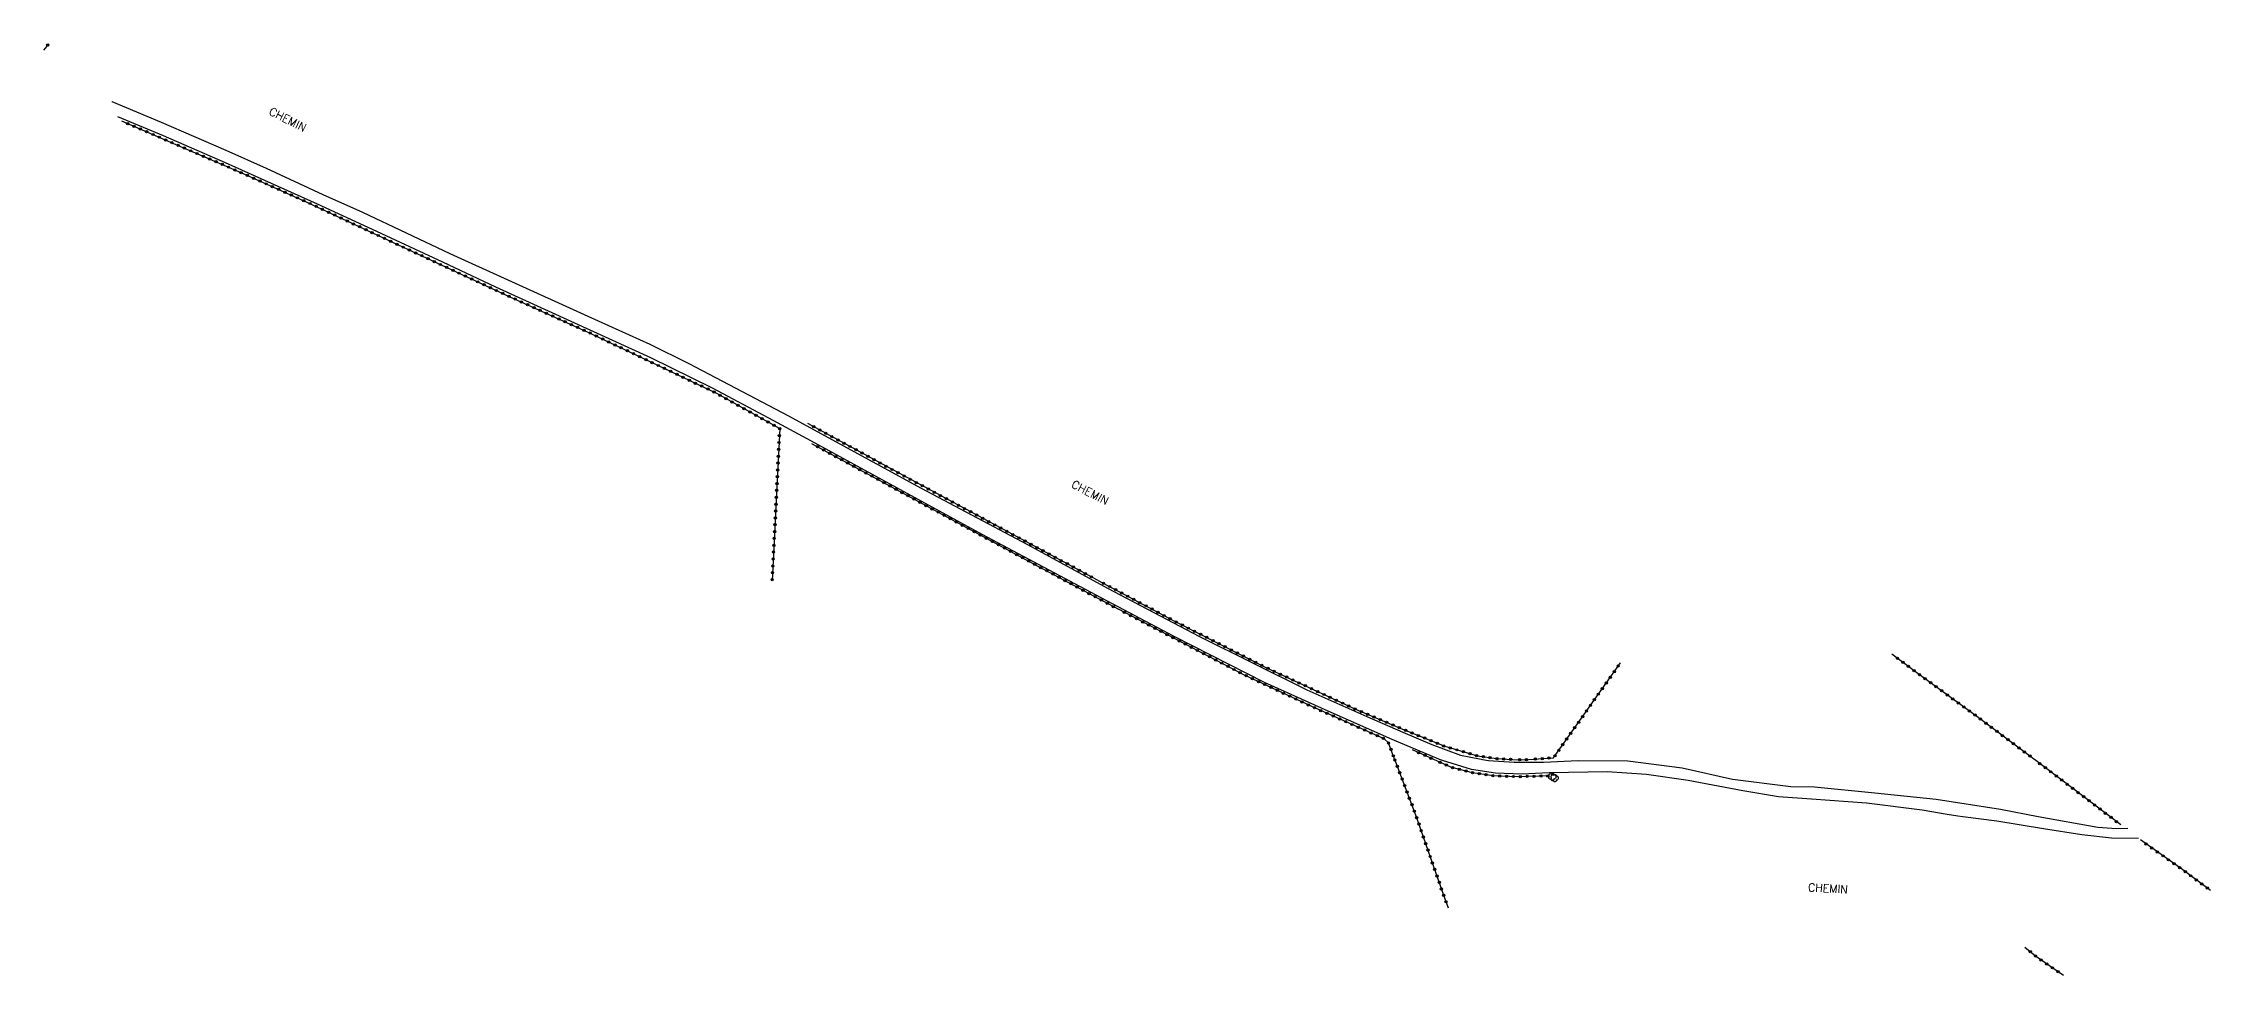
# Model space of a CAD drawing. Header units: millimetres. Extents: x 268000 to 269001, y 118998 to 120000.
# Drawn here: x 268526.1 to 269000, y 119623.7 to 119827.5 of the extents above; entities that cross this region are included whole.
import ezdxf
from ezdxf.enums import TextEntityAlignment as Align

# ---------------------------------------------------------------- set-up
doc = ezdxf.new("R2010")
doc.units = ezdxf.units.MM
doc.layers.get('0').update_dxf_attribs({"linetype": 'CONTINUOUS'})
for name, color, linetype in [('W0071', 7, 'CONTINUOUS'), ('W0300', 7, 'CONTINUOUS'), ('W0323', 7, 'CONTINUOUS'), ('W0989', 7, 'CONTINUOUS')]:
    doc.layers.add(name, color=color, linetype=linetype)
doc.styles.get("Standard").update_dxf_attribs({"font": 'romans.shx', "width": 0.85})

# ---------------------------------------------------------------- blocks, each defined once
blk = doc.blocks.new('T300')
for p, q in [((-0.8, 0.51), (-0.86, 0.34)), ((-0.86, 0.34), (-0.86, 0.17)), ((-0.86, 0.17), (-0.74, 0.06)), ((-0.69, 0.63), (-0.8, 0.51)), ((-0.8, -0.06), (-0.74, 0.06)), ((-0.74, 0.06), (-0.69, 0.11)), ((-0.57, 0.69), (-0.69, 0.63)), ((-0.46, 0.69), (-0.57, 0.69)), ((-0.29, 0.63), (-0.46, 0.69)), ((-0.29, 0.63), (-0.17, 0.74)), ((-0.23, 0.57), (-0.29, 0.63)), ((-0.17, 0.74), (-0.06, 0.8)), ((-0.06, 0.8), (0.06, 0.8)), ((0.06, 0.8), (0.23, 0.74)), ((0.23, 0.74), (0.34, 0.63)), ((0.34, 0.63), (0.4, 0.51)), ((0.46, 0.46), (0.34, 0.46)), ((0.4, 0.51), (0.4, 0.46)), ((0.57, 0.4), (0.46, 0.46)), ((0.57, 0.4), (0.69, 0.29)), ((0.69, 0.29), (0.74, 0.17)), ((0.74, 0.06), (0.69, -0.17)), ((0.74, 0.17), (0.74, 0.06)), ((-0.8, -0.17), (-0.8, -0.06)), ((-0.8, -0.23), (-0.8, -0.17)), ((-0.74, -0.34), (-0.8, -0.23)), ((-0.69, -0.4), (-0.74, -0.34)), ((-0.51, -0.46), (-0.69, -0.4)), ((-0.4, -0.46), (-0.51, -0.46)), ((-0.4, -0.46), (-0.34, -0.46)), ((-0.34, -0.46), (-0.34, -0.4)), ((-0.34, -0.51), (-0.34, -0.46)), ((-0.29, -0.63), (-0.34, -0.51)), ((-0.17, -0.74), (-0.29, -0.63)), ((-0.06, -0.8), (-0.17, -0.74)), ((0.06, -0.8), (-0.06, -0.8)), ((0.17, -0.74), (0.06, -0.8)), ((0.23, -0.69), (0.17, -0.74)), ((0.29, -0.46), (0.23, -0.46)), ((0.29, -0.63), (0.23, -0.69)), ((0.46, -0.4), (0.29, -0.46)), ((0.34, -0.51), (0.29, -0.63)), ((0.34, -0.51), (0.34, -0.46)), ((0.57, -0.34), (0.46, -0.4)), ((0.63, -0.29), (0.57, -0.34)), ((0.69, -0.17), (0.63, -0.29))]:
    blk.add_line(p, q)
blk = doc.blocks.new('t323o')
at = {"color": 0, "linetype": 'Continuous'}
for radius in [0.25, 0.15]:
    blk.add_circle((0, 0), radius, dxfattribs=at)

msp = doc.modelspace()

# ---------------------------------------------------------------- linework, layer by layer
at = {"layer": 'W0071'}
for points in [[(268541.08, 119814.83), (268541.08, 119814.83), (268551.86, 119810.3), (268565.96, 119804.16), (268574.82, 119800.28), (268587.18, 119794.51), (268595.85, 119790.62), (268615, 119781.59), (268627.62, 119775.82), (268645.15, 119767.93), (268658.73, 119761.79), (268667.21, 119757.58), (268689.03, 119746.13), (268699.27, 119740.46), (268718.05, 119730.27), (268741.29, 119718), (268758.78, 119708.43), (268778.87, 119697.9), (268802.39, 119686.2), (268815.51, 119680.41), (268823.39, 119676.96), (268829.72, 119674.29), (268835.93, 119671.89), (268840.45, 119671.07), (268840.81, 119671)], [(268831.4, 119671), (268831.24, 119671.07), (268820.99, 119675.35), (268807.03, 119681.53), (268793.14, 119687.78), (268773.37, 119697.85), (268757.39, 119706.29), (268731.36, 119720.2), (268694.05, 119740.59), (268684.73, 119745.56), (268672.42, 119752.17), (268658.9, 119758.76), (268641.49, 119766.73), (268625, 119774.25), (268613.42, 119779.71), (268598.08, 119786.86), (268586.05, 119792.37), (268565.93, 119801.4), (268552.35, 119807.28), (268542.35, 119811.49)], [(268984.21, 119653.73), (268978.33, 119653.75), (268971.8, 119654.48), (268963.45, 119655.79), (268953.24, 119657.5), (268945.8, 119658.42), (268944.75, 119658.59), (268942.36, 119658.98), (268936.94, 119659.87), (268924.78, 119661.45), (268912.69, 119662.32), (268905.51, 119662.85), (268897.69, 119664.1), (268885.72, 119666.4), (268876.61, 119667.71), (268868.07, 119668.31), (268855.39, 119668.09), (268849.37, 119667.78), (268843.61, 119667.99), (268838.38, 119668.78), (268832.04, 119670.73), (268831.4, 119671)], [(268840.81, 119671), (268842.07, 119670.77), (268847.7, 119670.37), (268854.1, 119670.42), (268861.73, 119670.79), (268872.54, 119670.7), (268884.44, 119669.18), (268895.43, 119666.69), (268908.17, 119665.11), (268913.41, 119664.97), (268926.54, 119663.71), (268939.99, 119662.32), (268954.02, 119660.15), (268962.3, 119658.51), (268975.36, 119656.21), (268979.43, 119655.88), (268981.89, 119655.94)]]:
    msp.add_lwpolyline(points, dxfattribs=at)
at = {"layer": 'W0323'}
for points in [[(268527.18, 119827.34), (268526.08, 119826.03)], [(268543.17, 119810.59), (268554.54, 119805.67), (268569.29, 119799.29), (268583.71, 119792.84), (268604.61, 119783.05), (268628.1, 119772.14), (268645.95, 119764.05), (268673.26, 119751.07), (268687.12, 119743.32), (268686.08, 119723.04), (268685.44, 119710.1)], [(268756.57, 119710.2), (268711.31, 119734.56), (268693.24, 119744.44)], [(268694.06, 119740.08), (268724.44, 119723.59), (268742.76, 119713.71), (268761.15, 119703.82)], [(268756.57, 119710.2), (268773.43, 119701.24), (268793.27, 119691.16), (268812.98, 119681.99), (268822.8, 119677.83), (268832.56, 119673.86), (268839.67, 119671.77), (268843.87, 119671.18), (268846.07, 119671.07), (268847.39, 119671)], [(268821.58, 119671), (268821.55, 119671.07), (268820.21, 119674.62), (268819.24, 119675.53), (268803.28, 119682.62), (268788.61, 119689.52), (268761.15, 119703.82)], [(268961.45, 119671), (268961.36, 119671.07), (268960.96, 119671.37), (268948.89, 119680.39), (268935.78, 119689.93), (268930.32, 119694.01)], [(268850.84, 119671), (268851.9, 119671.07), (268856.29, 119671.34), (268870.96, 119692.13)], [(268833.33, 119638.46), (268832.22, 119641.48), (268826.18, 119658.83), (268821.58, 119671)], [(268830.11, 119671), (268829.96, 119671.07), (268825.44, 119673.1)], [(268855.44, 119667.4), (268848.52, 119667.22), (268843.09, 119667.43), (268838.56, 119668.08), (268833.84, 119669.32), (268830.11, 119671)], [(268847.39, 119671), (268849.3, 119670.9), (268850.84, 119671)], [(268980.33, 119656.7), (268961.45, 119671)], [(269000, 119642.35), (268993.89, 119646.83), (268984.66, 119653.39)], [(268967.84, 119623.73), (268961.7, 119628.02), (268959.37, 119629.91)]]:
    msp.add_lwpolyline(points, dxfattribs=at)

# ---------------------------------------------------------------- block references
at = {"layer": 'W0300', "rotation": 359.9999899820874}
for p in [(268856.09, 119667.15), (268856.61, 119666.89)]:
    msp.add_blockref('T300', p, dxfattribs=at)
at = {"layer": 'W0323'}
for p, rotation in [((268527.04, 119827.18), 230.1938865351374), ((268544.54, 119809.99), 336.6304067951805), ((268545.92, 119809.4), 336.6304067951805), ((268547.3, 119808.8), 336.6304067951805), ((268548.67, 119808.21), 336.6304067951805), ((268550.05, 119807.61), 336.6304067951805), ((268551.43, 119807.02), 336.6304067951805), ((268552.81, 119806.42), 336.6304067951805), ((268554.18, 119805.83), 336.6304067951805), ((268555.56, 119805.23), 336.5907194332195), ((268556.94, 119804.64), 336.5907194332195), ((268558.31, 119804.04), 336.5907194332195), ((268559.69, 119803.45), 336.5907194332195), ((268561.07, 119802.85), 336.5907194332195), ((268562.44, 119802.25), 336.5907194332195), ((268563.82, 119801.66), 336.5907194332195), ((268565.19, 119801.06), 336.5907194332195), ((268566.57, 119800.47), 336.5907194332195), ((268567.95, 119799.87), 336.5907194332195), ((268569.32, 119799.27), 335.8968946178737), ((268570.69, 119798.66), 335.8968946178737), ((268572.06, 119798.05), 335.8968946178737), ((268573.43, 119797.44), 335.8968946178737), ((268574.8, 119796.82), 335.8968946178737), ((268576.17, 119796.21), 335.8968946178737), ((268577.54, 119795.6), 335.8968946178737), ((268578.91, 119794.98), 335.8968946178737), ((268580.28, 119794.37), 335.8968946178737), ((268581.65, 119793.76), 335.8968946178737), ((268583.02, 119793.15), 335.8968946178737), ((268584.38, 119792.52), 334.9108081003386), ((268585.74, 119791.89), 334.9108081003386), ((268587.1, 119791.25), 334.9108081003386), ((268588.46, 119790.61), 334.9108081003386), ((268589.81, 119789.98), 334.9108081003386), ((268591.17, 119789.34), 334.9108081003386), ((268592.53, 119788.71), 334.9108081003386), ((268593.89, 119788.07), 334.9108081003386), ((268595.25, 119787.43), 334.9108081003386), ((268596.61, 119786.8), 334.9108081003386), ((268597.96, 119786.16), 334.9108081003386), ((268599.32, 119785.53), 334.9108081003386), ((268600.68, 119784.89), 334.9108081003386), ((268602.04, 119784.25), 334.9108081003386), ((268603.4, 119783.62), 334.9108081003386), ((268604.76, 119782.98), 335.0766688991976), ((268606.12, 119782.35), 335.0766688991976), ((268607.48, 119781.72), 335.0766688991976), ((268608.84, 119781.09), 335.0766688991976), ((268610.2, 119780.45), 335.0766688991976), ((268611.56, 119779.82), 335.0766688991976), ((268612.92, 119779.19), 335.0766688991976), ((268614.28, 119778.56), 335.0766688991976), ((268615.64, 119777.93), 335.0766688991976), ((268617, 119777.29), 335.0766688991976), ((268618.36, 119776.66), 335.0766688991976), ((268619.72, 119776.03), 335.0766688991976), ((268621.08, 119775.4), 335.0766688991976), ((268622.44, 119774.77), 335.0766688991976), ((268623.8, 119774.13), 335.0766688991976), ((268625.16, 119773.5), 335.0766688991976), ((268626.52, 119772.87), 335.0766688991976), ((268627.88, 119772.24), 335.0766688991976), ((268629.25, 119771.62), 335.6409636356154), ((268630.61, 119771), 335.6409636356154), ((268631.98, 119770.38), 335.6409636356154), ((268633.35, 119769.76), 335.6409636356154), ((268634.71, 119769.14), 335.6409636356154), ((268636.08, 119768.52), 335.6409636356154), ((268637.45, 119767.9), 335.6409636356154), ((268638.81, 119767.29), 335.6409636356154), ((268640.18, 119766.67), 335.6409636356154), ((268641.55, 119766.05), 335.6409636356154), ((268642.91, 119765.43), 335.6409636356154), ((268644.28, 119764.81), 335.6409636356154), ((268645.65, 119764.19), 335.6409636356154), ((268647, 119763.55), 334.5611752300548), ((268648.36, 119762.91), 334.5611752300548), ((268649.71, 119762.26), 334.5611752300548), ((268651.07, 119761.62), 334.5611752300548), ((268652.42, 119760.98), 334.5611752300548), ((268653.78, 119760.33), 334.5611752300548), ((268655.13, 119759.69), 334.5611752300548), ((268656.49, 119759.04), 334.5611752300548), ((268657.84, 119758.4), 334.5611752300548), ((268659.19, 119757.75), 334.5611752300548), ((268660.55, 119757.11), 334.5611752300548), ((268661.9, 119756.47), 334.5611752300548), ((268663.26, 119755.82), 334.5611752300548), ((268664.61, 119755.18), 334.5611752300548), ((268665.97, 119754.53), 334.5611752300548), ((268667.32, 119753.89), 334.5611752300548), ((268668.68, 119753.24), 334.5611752300548), ((268670.03, 119752.6), 334.5611752300548), ((268671.39, 119751.96), 334.5611752300548), ((268672.74, 119751.31), 334.5611752300548), ((268674.07, 119750.61), 330.797511735617), ((268675.38, 119749.88), 330.797511735617), ((268676.69, 119749.15), 330.797511735617), ((268677.99, 119748.42), 330.797511735617), ((268679.3, 119747.69), 330.797511735617), ((268680.61, 119746.95), 330.797511735617), ((268681.92, 119746.22), 330.797511735617), ((268683.23, 119745.49), 330.797511735617), ((268684.54, 119744.76), 330.797511735617), ((268685.85, 119744.03), 330.797511735617), ((268686.96, 119740.28), 267.055583276409), ((268687.04, 119741.77), 267.055583276409), ((268687.12, 119743.27), 267.055583276409), ((268694.55, 119743.72), 151.3231541076463), ((268695.87, 119743), 151.3231541076463), ((268697.19, 119742.28), 151.3231541076463), ((268698.5, 119741.56), 151.3231541076463), ((268699.82, 119740.84), 151.3231541076463), ((268701.13, 119740.12), 151.3231541076463), ((268686.73, 119735.78), 267.055583276409), ((268686.81, 119737.28), 267.055583276409), ((268686.89, 119738.78), 267.055583276409), ((268695.38, 119739.36), 331.501072872527), ((268696.7, 119738.65), 331.501072872527), ((268698.02, 119737.93), 331.501072872527), ((268699.33, 119737.21), 331.501072872527), ((268700.65, 119736.5), 331.501072872527), ((268701.97, 119735.78), 331.501072872527), ((268702.45, 119739.4), 151.3231541076463), ((268703.77, 119738.68), 151.3231541076463), ((268705.08, 119737.96), 151.3231541076463), ((268706.4, 119737.24), 151.3231541076463), ((268707.71, 119736.52), 151.3231541076463), ((268709.03, 119735.8), 151.3231541076463), ((268686.5, 119731.29), 267.055583276409), ((268686.58, 119732.79), 267.055583276409), ((268686.66, 119734.28), 267.055583276409), ((268703.29, 119735.07), 331.501072872527), ((268704.61, 119734.35), 331.501072872527), ((268705.93, 119733.64), 331.501072872527), ((268707.24, 119732.92), 331.501072872527), ((268708.56, 119732.2), 331.501072872527), ((268709.88, 119731.49), 331.501072872527), ((268710.35, 119735.08), 151.3231541076463), ((268711.2, 119730.77), 331.501072872527), ((268711.66, 119734.37), 151.717891295821), ((268712.98, 119733.66), 151.717891295821), ((268714.31, 119732.95), 151.717891295821), ((268715.63, 119732.24), 151.717891295821), ((268716.95, 119731.52), 151.717891295821), ((268718.27, 119730.81), 151.717891295821), ((268686.27, 119726.79), 267.055583276409), ((268686.35, 119728.29), 267.055583276409), ((268686.42, 119729.79), 267.055583276409), ((268712.52, 119730.06), 331.501072872527), ((268713.84, 119729.34), 331.501072872527), ((268715.15, 119728.63), 331.501072872527), ((268716.47, 119727.91), 331.501072872527), ((268717.79, 119727.19), 331.501072872527), ((268719.11, 119726.48), 331.501072872527), ((268719.59, 119730.1), 151.717891295821), ((268720.91, 119729.39), 151.717891295821), ((268722.23, 119728.68), 151.717891295821), ((268723.55, 119727.97), 151.717891295821), ((268724.87, 119727.26), 151.717891295821), ((268726.19, 119726.55), 151.717891295821), ((268727.51, 119725.84), 151.717891295821), ((268686.04, 119722.3), 267.1709243945477), ((268686.12, 119723.8), 267.055583276409), ((268686.19, 119725.29), 267.055583276409), ((268720.43, 119725.76), 331.501072872527), ((268721.75, 119725.05), 331.501072872527), ((268723.06, 119724.33), 331.501072872527), ((268724.38, 119723.62), 331.501072872527), ((268725.7, 119722.9), 331.6673723474554), ((268727.02, 119722.19), 331.6673723474554), ((268728.34, 119721.48), 331.6673723474554), ((268728.84, 119725.13), 151.717891295821), ((268730.16, 119724.42), 151.717891295821), ((268731.48, 119723.71), 151.717891295821), ((268732.8, 119723), 151.717891295821), ((268734.12, 119722.28), 151.717891295821), ((268735.44, 119721.57), 151.717891295821), ((268685.82, 119717.8), 267.1709243945477), ((268685.89, 119719.3), 267.1709243945477), ((268685.97, 119720.8), 267.1709243945477), ((268729.66, 119720.77), 331.6673723474554), ((268730.98, 119720.06), 331.6673723474554), ((268732.3, 119719.34), 331.6673723474554), ((268733.62, 119718.63), 331.6673723474554), ((268734.94, 119717.92), 331.6673723474554), ((268736.26, 119717.21), 331.6673723474554), ((268736.76, 119720.86), 151.717891295821), ((268737.58, 119716.5), 331.6673723474554), ((268738.08, 119720.15), 151.717891295821), ((268739.4, 119719.44), 151.717891295821), ((268740.72, 119718.73), 151.717891295821), ((268742.05, 119718.02), 151.717891295821), ((268743.37, 119717.31), 151.717891295821), ((268744.69, 119716.6), 151.717891295821), ((268685.52, 119711.81), 267.1709243945477), ((268685.6, 119713.31), 267.1709243945477), ((268685.67, 119714.81), 267.1709243945477), ((268685.74, 119716.31), 267.1709243945477), ((268738.9, 119715.78), 331.6673723474554), ((268740.23, 119715.07), 331.6673723474554), ((268741.55, 119714.36), 331.6673723474554), ((268742.87, 119713.65), 331.7557489291781), ((268744.19, 119712.94), 331.7557489291781), ((268745.51, 119712.23), 331.7557489291781), ((268746.01, 119715.89), 151.717891295821), ((268747.33, 119715.18), 151.717891295821), ((268748.65, 119714.47), 151.717891295821), ((268749.97, 119713.76), 151.717891295821), ((268751.29, 119713.05), 151.717891295821), ((268752.61, 119712.33), 151.717891295821), ((268753.93, 119711.62), 151.717891295821), ((268685.45, 119710.31), 267.1709243945477), ((268746.83, 119711.52), 331.7557489291781), ((268748.15, 119710.81), 331.7557489291781), ((268749.47, 119710.1), 331.7557489291781), ((268750.79, 119709.39), 331.7557489291781), ((268752.12, 119708.68), 331.7557489291781), ((268753.44, 119707.97), 331.7557489291781), ((268754.76, 119707.26), 331.7557489291781), ((268755.25, 119710.91), 151.717891295821), ((268757.9, 119709.5), 331.9912177594911), ((268759.22, 119708.8), 331.9912177594911), ((268760.55, 119708.09), 331.9912177594911), ((268761.87, 119707.39), 331.9912177594911), ((268756.08, 119706.55), 331.7557489291781), ((268757.4, 119705.84), 331.7557489291781), ((268758.72, 119705.13), 331.7557489291781), ((268760.04, 119704.42), 331.7557489291781), ((268762.48, 119703.13), 152.4732256023701), ((268763.19, 119706.68), 331.9912177594911), ((268763.81, 119702.44), 152.4732256023701), ((268764.52, 119705.98), 331.9912177594911), ((268765.84, 119705.27), 331.9912177594911), ((268767.17, 119704.57), 331.9912177594911), ((268768.49, 119703.86), 331.9912177594911), ((268769.82, 119703.16), 331.9912177594911), ((268771.14, 119702.46), 331.9912177594911), ((268765.14, 119701.75), 152.4732256023701), ((268766.47, 119701.05), 152.4732256023701), ((268767.8, 119700.36), 152.4732256023701), ((268769.14, 119699.67), 152.4732256023701), ((268770.47, 119698.97), 152.4732256023701), ((268771.8, 119698.28), 152.4732256023701), ((268772.46, 119701.75), 331.9912177594911), ((268773.13, 119697.59), 152.4732256023701), ((268773.79, 119701.05), 333.074436151694), ((268775.13, 119700.37), 333.074436151694), ((268776.47, 119699.69), 333.074436151694), ((268777.8, 119699.02), 333.074436151694), ((268779.14, 119698.34), 333.074436151694), ((268780.48, 119697.66), 333.074436151694), ((268774.46, 119696.89), 152.4732256023701), ((268775.79, 119696.2), 152.4732256023701), ((268777.12, 119695.51), 152.4732256023701), ((268778.45, 119694.81), 152.4732256023701), ((268779.78, 119694.12), 152.4732256023701), ((268781.11, 119693.43), 152.4732256023701), ((268781.82, 119696.98), 333.074436151694), ((268782.44, 119692.73), 152.4732256023701), ((268783.15, 119696.3), 333.074436151694), ((268784.49, 119695.62), 333.074436151694), ((268785.83, 119694.94), 333.074436151694), ((268787.17, 119694.26), 333.074436151694), ((268788.5, 119693.58), 333.074436151694), ((268789.84, 119692.9), 333.074436151694), ((268931.52, 119693.11), 143.1964538329409), ((268783.77, 119692.04), 152.4732256023701), ((268785.1, 119691.35), 152.4732256023701), ((268786.43, 119690.65), 152.4732256023701), ((268787.76, 119689.96), 152.4732256023701), ((268789.1, 119689.29), 154.8280433197353), ((268790.46, 119688.65), 154.8280433197353), ((268791.18, 119692.22), 333.074436151694), ((268791.81, 119688.01), 154.8280433197353), ((268792.52, 119691.54), 333.074436151694), ((268793.86, 119690.88), 335.0466455000783), ((268795.22, 119690.25), 335.0466455000783), ((268796.58, 119689.62), 335.0466455000783), ((268797.94, 119688.99), 335.0466455000783), ((268799.3, 119688.35), 335.0466455000783), ((268868.71, 119688.94), 54.79549888193078), ((268869.58, 119690.17), 54.79549888193078), ((268870.44, 119691.39), 54.79549888193078), ((268932.72, 119692.22), 143.1964538329409), ((268933.92, 119691.32), 143.1964538329409), ((268935.13, 119690.42), 143.1964538329409), ((268936.33, 119689.53), 143.9471645971075), ((268937.54, 119688.64), 143.9471645971075), ((268793.17, 119687.37), 154.8280433197353), ((268794.53, 119686.73), 154.8280433197353), ((268795.89, 119686.1), 154.8280433197353), ((268797.24, 119685.46), 154.8280433197353), ((268798.6, 119684.82), 154.8280433197353), ((268799.96, 119684.18), 154.8280433197353), ((268800.66, 119687.72), 335.0466455000783), ((268801.32, 119683.54), 154.8280433197353), ((268802.02, 119687.09), 335.0466455000783), ((268803.38, 119686.46), 335.0466455000783), ((268804.74, 119685.82), 335.0466455000783), ((268806.1, 119685.19), 335.0466455000783), ((268807.46, 119684.56), 335.0466455000783), ((268808.82, 119683.92), 335.0466455000783), ((268810.18, 119683.29), 335.0466455000783), ((268865.25, 119684.04), 54.79549888193078), ((268866.12, 119685.26), 54.79549888193078), ((268866.98, 119686.49), 54.79549888193078), ((268867.85, 119687.71), 54.79549888193078), ((268938.76, 119687.76), 143.9471645971075), ((268939.97, 119686.88), 143.9471645971075), ((268941.18, 119686), 143.9471645971075), ((268942.4, 119685.11), 143.9471645971075), ((268943.61, 119684.23), 143.9471645971075), ((268944.82, 119683.35), 143.9471645971075), ((268802.67, 119682.91), 154.8280433197353), ((268804.04, 119682.28), 156.0445062776742), ((268805.41, 119681.68), 156.0445062776742), ((268806.78, 119681.07), 156.0445062776742), ((268808.15, 119680.46), 156.0445062776742), ((268809.52, 119679.85), 156.0445062776742), ((268810.89, 119679.24), 156.0445062776742), ((268811.54, 119682.66), 335.0466455000783), ((268812.26, 119678.63), 156.0445062776742), ((268812.9, 119682.03), 335.0466455000783), ((268814.28, 119681.44), 337.0207217290127), ((268815.66, 119680.85), 337.0207217290127), ((268817.04, 119680.27), 337.0207217290127), ((268818.43, 119679.68), 337.0207217290127), ((268819.81, 119679.09), 337.0207217290127), ((268821.19, 119678.51), 337.0207217290127), ((268861.79, 119679.13), 54.79549888193078), ((268862.66, 119680.36), 54.79549888193078), ((268863.52, 119681.59), 54.79549888193078), ((268864.39, 119682.81), 54.79549888193078), ((268946.03, 119682.46), 143.9471645971075), ((268947.25, 119681.58), 143.9471645971075), ((268948.46, 119680.7), 143.9471645971075), ((268949.66, 119679.81), 143.2372994599668), ((268950.87, 119678.91), 143.2372994599668), ((268813.63, 119678.02), 156.0445062776742), ((268815, 119677.41), 156.0445062776742), ((268816.38, 119676.8), 156.0445062776742), ((268817.75, 119676.19), 156.0445062776742), ((268819.12, 119675.59), 156.0445062776742), ((268820.22, 119674.59), 110.7217515835604), ((268822.57, 119677.92), 337.0207217290127), ((268823.96, 119677.36), 337.8633127895984), ((268825.35, 119676.79), 337.8633127895984), ((268826.74, 119676.22), 337.8633127895984), ((268828.12, 119675.66), 337.8633127895984), ((268829.51, 119675.09), 337.8633127895984), ((268830.9, 119674.53), 337.8633127895984), ((268832.29, 119673.96), 337.8633127895984), ((268858.33, 119674.23), 54.79549888193078), ((268859.2, 119675.46), 54.79549888193078), ((268860.06, 119676.68), 54.79549888193078), ((268860.93, 119677.91), 54.79549888193078), ((268952.07, 119678.01), 143.2372994599668), ((268953.27, 119677.11), 143.2372994599668), ((268954.47, 119676.22), 143.2372994599668), ((268955.67, 119675.32), 143.2372994599668), ((268956.87, 119674.42), 143.2372994599668), ((268820.75, 119673.18), 110.7217515835604), ((268821.28, 119671.78), 110.7217515835604), ((268821.61, 119670.9), 110.7240010743331), ((268822.14, 119669.5), 110.7240010743331), ((268826.81, 119672.48), 155.8122892375316), ((268828.18, 119671.87), 155.8122892375316), ((268829.54, 119671.25), 155.8122892375316), ((268831.48, 119670.39), 155.8112379181569), ((268832.85, 119669.77), 155.8112379181569), ((268833.72, 119673.51), 343.6414409686225), ((268834.24, 119669.22), 165.2689856471137), ((268835.16, 119673.09), 343.6414409686225), ((268836.6, 119672.67), 343.6414409686225), ((268838.04, 119672.25), 343.6414409686225), ((268839.48, 119671.82), 343.6414409686225), ((268840.96, 119671.59), 351.9710492783746), ((268842.44, 119671.38), 351.9710492783746), ((268843.93, 119671.17), 357.133692677715), ((268845.43, 119671.1), 357.133692677715), ((268846.93, 119671.02), 357.1332584548242), ((268848.89, 119670.93), 357.1346149641221), ((268850.38, 119670.97), 3.5716957920062), ((268852.34, 119671.09), 3.56983696561097), ((268853.84, 119671.19), 3.56983696561097), ((268855.33, 119671.28), 3.56983696561097), ((268856.6, 119671.78), 54.79549888193078), ((268857.47, 119673.01), 54.79549888193078), ((268958.08, 119673.52), 143.2372994599668), ((268959.28, 119672.62), 143.2372994599668), ((268960.48, 119671.73), 143.2372994599668), ((268962.64, 119670.09), 142.8679185732744), ((268963.84, 119669.19), 142.8679185732744), ((268822.68, 119668.09), 110.7240010743331), ((268823.21, 119666.69), 110.7240010743331), ((268823.74, 119665.29), 110.7240010743331), ((268835.69, 119668.84), 165.2689856471137), ((268837.14, 119668.46), 165.2689856471137), ((268838.59, 119668.08), 171.7281644049935), ((268840.08, 119667.86), 171.7281644049935), ((268841.56, 119667.65), 171.7281644049935), ((268843.04, 119667.43), 171.7281644049935), ((268844.54, 119667.37), 177.8184588693314), ((268846.04, 119667.31), 177.8184588693314), ((268847.54, 119667.26), 177.8184588693314), ((268849.04, 119667.23), 181.4647708040979), ((268850.54, 119667.27), 181.4647708040979), ((268852.04, 119667.31), 181.4647708040979), ((268853.54, 119667.35), 181.4647708040979), ((268855.04, 119667.39), 181.4647708040979), ((268965.03, 119668.28), 142.8679185732744), ((268966.23, 119667.38), 142.8679185732744), ((268967.43, 119666.47), 142.8679185732744), ((268968.62, 119665.57), 142.8679185732744), ((268969.82, 119664.66), 142.8679185732744), ((268824.27, 119663.89), 110.7240010743331), ((268824.8, 119662.48), 110.7240010743331), ((268825.33, 119661.08), 110.7240010743331), ((268825.86, 119659.68), 110.7240010743331), ((268971.01, 119663.76), 142.8679185732744), ((268972.21, 119662.85), 142.8679185732744), ((268973.4, 119661.95), 142.8679185732744), ((268974.6, 119661.04), 142.8679185732744), ((268975.8, 119660.13), 142.8679185732744), ((268826.38, 119658.27), 109.1904060931908), ((268826.87, 119656.85), 109.1904060931908), ((268827.36, 119655.44), 109.1904060931908), ((268976.99, 119659.23), 142.8679185732744), ((268978.19, 119658.32), 142.8679185732744), ((268979.38, 119657.42), 142.8679185732744), ((268827.86, 119654.02), 109.1904060931908), ((268828.35, 119652.6), 109.1904060931908), ((268828.84, 119651.19), 109.1904060931908), ((268985.88, 119652.52), 144.6258257029444), ((268987.1, 119651.65), 144.6258257029444), ((268988.33, 119650.78), 144.6258257029444), ((268829.33, 119649.77), 109.1904060931908), ((268829.83, 119648.35), 109.1904060931908), ((268830.32, 119646.94), 109.1904060931908), ((268830.81, 119645.52), 109.1904060931908), ((268989.55, 119649.92), 144.6258257029444), ((268990.77, 119649.05), 144.6258257029444), ((268992, 119648.18), 144.6258257029444), ((268993.22, 119647.31), 144.6258257029444), ((268994.44, 119646.43), 143.6904139660047), ((268995.64, 119645.55), 143.6904139660047), ((268831.31, 119644.1), 109.1904060931908), ((268831.8, 119642.69), 109.1904060931908), ((268832.3, 119641.27), 110.2262920312208), ((268996.85, 119644.66), 143.6904139660047), ((268998.06, 119643.77), 143.6904139660047), ((268999.27, 119642.88), 143.6904139660047), ((268832.82, 119639.86), 110.2262920312208), ((268960.54, 119628.96), 141.013970868391), ((268961.7, 119628.02), 145.0400921443121), ((268962.93, 119627.16), 145.0400921443121), ((268964.16, 119626.3), 145.0400921443121), ((268965.39, 119625.44), 145.0400921443121), ((268966.62, 119624.58), 145.0400921443121)]:
    msp.add_blockref('t323o', p, dxfattribs=dict(at, rotation=rotation))

# ---------------------------------------------------------------- texts
at = {"layer": 'W0989'}
for rotation, p in [(333.1733, (268579.51, 119810.89)), (332.5262, (268754.97, 119729.34)), (356.8369, (268916.32, 119642.81))]:
    msp.add_text('CHEMIN', height=1.75, rotation=rotation, dxfattribs=at).set_placement(p, align=Align.MIDDLE_CENTER)

doc.saveas('drawing.dxf')
